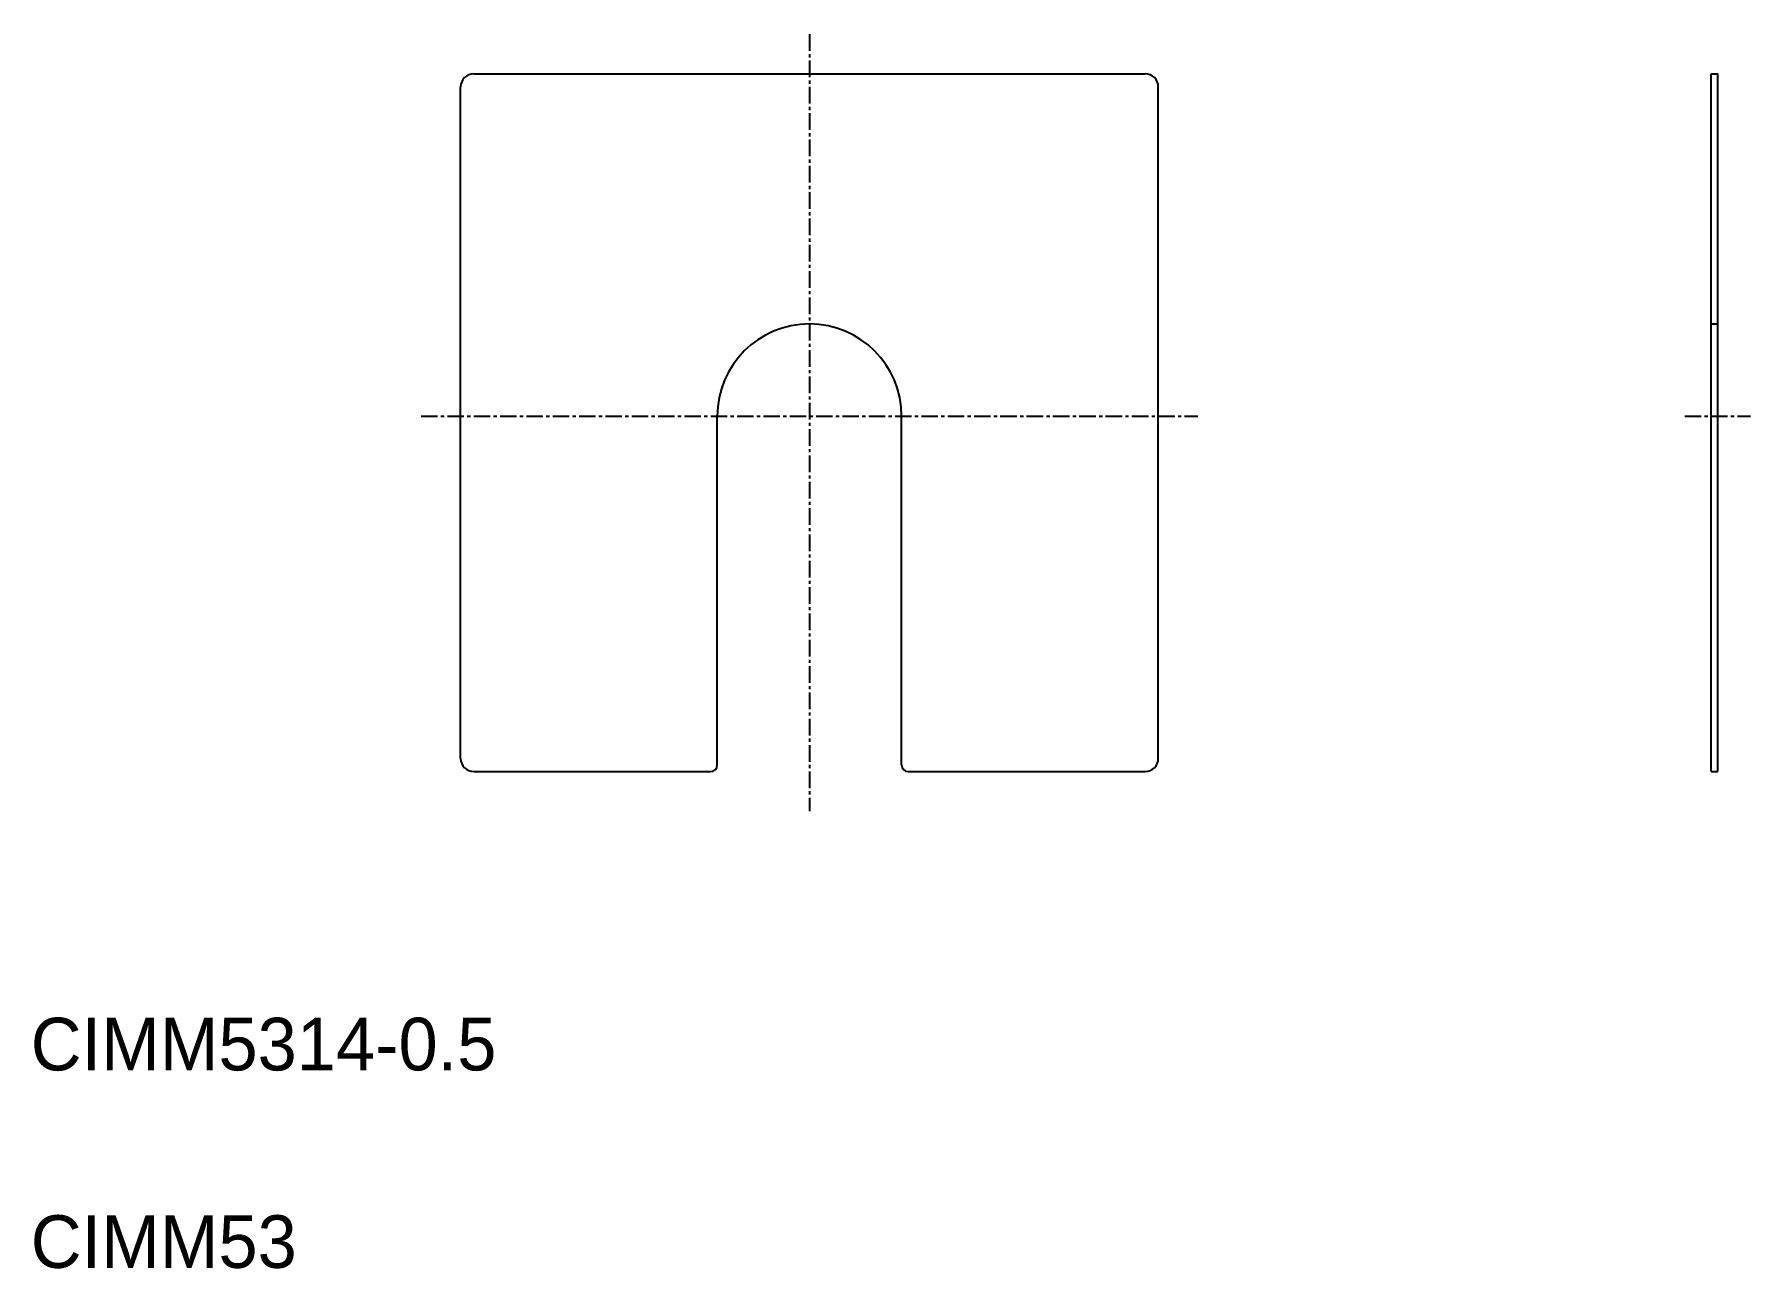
# Model space of a CAD drawing. Extents: x 10 to 141, y 10 to 104.
import ezdxf

# ---------------------------------------------------------------- set-up
doc = ezdxf.new("R2010")
doc.units = 0
doc.linetypes.add('CENTER', pattern=[2, 1.25, -0.25, 0.25, -0.25])
doc.linetypes.add('DASHED', pattern=[0.75, 0.5, -0.25])
doc.layers.get('0').update_dxf_attribs({"linetype": 'CONTINUOUS'})
doc.layers.add('CENTER', color=1, linetype='CENTER')

msp = doc.modelspace()

# ---------------------------------------------------------------- linework, layer by layer
at = {"color": 7, "linetype": 'CONTINUOUS'}
for p, q in [((43.66, 100.7), (94.66, 100.7)), ((137.66, 47.7), (137.66, 100.7)), ((137.66, 100.7), (138.16, 100.7)), ((138.16, 47.7), (138.16, 100.7)), ((42.66, 48.7), (42.66, 99.7)), ((95.66, 48.7), (95.66, 99.7)), ((62.16, 48.2), (62.16, 74.7)), ((62.16, 48.2), (62.16, 74.7)), ((76.16, 48.2), (76.16, 74.7)), ((76.16, 48.2), (76.16, 74.7)), ((43.66, 47.7), (61.66, 47.7)), ((76.66, 47.7), (94.66, 47.7)), ((137.66, 47.7), (138.16, 47.7))]:
    msp.add_line(p, q, dxfattribs=at)
at = {"color": 3, "linetype": 'DASHED'}
msp.add_line((137.66, 81.7), (138.16, 81.7), dxfattribs=at)
for p, q in [((137.66, 74.2), (137.66, 74.2)), ((137.66, 60.95), (137.66, 60.95))]:
    msp.add_line(p, q)
at = {"color": 7, "linetype": 'CONTINUOUS'}
for centre, radius, start, end in [((43.66, 99.7), 1, 90, 180), ((94.66, 99.7), 1, 0, 90), ((69.16, 74.7), 7, 0, 180), ((43.66, 48.7), 1, 180, 270), ((94.66, 48.7), 1, 270, 0), ((61.66, 48.2), 0.5, 270, 0), ((76.66, 48.2), 0.5, 180, 270)]:
    msp.add_arc(centre, radius, start, end, dxfattribs=at)
at = {"layer": 'CENTER', "color": 1, "linetype": 'CENTER'}
for p, q in [((69.16, 103.7), (69.16, 44.7)), ((39.66, 74.7), (98.66, 74.7)), ((135.66, 74.7), (140.66, 74.7))]:
    msp.add_line(p, q, dxfattribs=at)

# ---------------------------------------------------------------- texts
at = {"color": 7, "linetype": 'CONTINUOUS'}
for s, p in [('CIMM5314-0.5', (10, 25)), ('CIMM53', (10, 10))]:
    msp.add_text(s, height=4, dxfattribs=at).set_placement(p)

doc.saveas('drawing.dxf')
